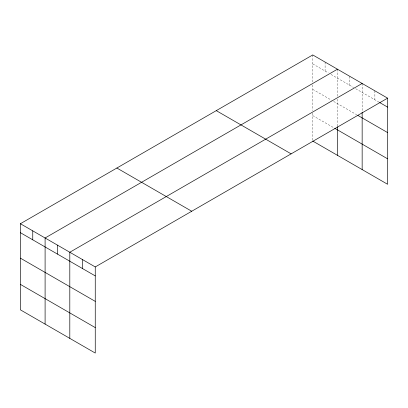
<?xml version="1.0" encoding="UTF-8"?>
<svg xmlns="http://www.w3.org/2000/svg" width="408" height="408" viewBox="0 0 408 408"><rect width="100%" height="100%" fill="white"/><g stroke="black" fill="none" stroke-linecap="round" stroke-linejoin="round"><path stroke-width="0.31" stroke-dasharray="2.04 1.53" d="M312.747 63.908L328.318 72.899M331.005 74.45L353.558 87.47M355.705 88.709L379.119 102.224M312.747 89.367L331.541 100.215M333.688 101.459L356.781 114.791M312.747 115.597L334.228 127.995M374.875 90.816L374.875 99.776M362.151 83.467L362.151 111.522M349.799 76.337L349.799 85.297M337.447 69.207L337.447 96.625M337.447 99.169L337.447 126.108M325.1 62.077L325.1 71.038M312.747 54.942L312.747 82.365M312.747 84.91L312.747 110.599M312.747 113.098L312.747 140.418"/><path stroke-width="0.61" d="M20.4 223.727L95.253 266.944L95.253 353.058L20.4 309.84L20.4 223.727L312.747 54.942L387.6 98.16L387.6 184.273L312.747 141.056M337.447 69.207L45.099 237.992L45.099 324.1M362.151 83.467L69.804 252.251L69.804 338.36M95.253 266.944L387.6 98.16M379.649 102.53L387.6 107.126M357.852 115.408L387.6 132.585M334.764 128.306L387.6 158.814M216.271 110.644L291.123 153.862M116.877 168.03L191.729 211.247M20.4 232.693L95.253 275.91M20.4 258.152L95.253 301.369M20.4 284.381L95.253 327.599M362.151 112.159L362.151 169.575M337.447 126.735L337.447 155.315M82.528 259.6L82.528 268.561M57.452 245.121L57.452 254.082M32.752 230.862L32.752 239.822"/></g></svg>
